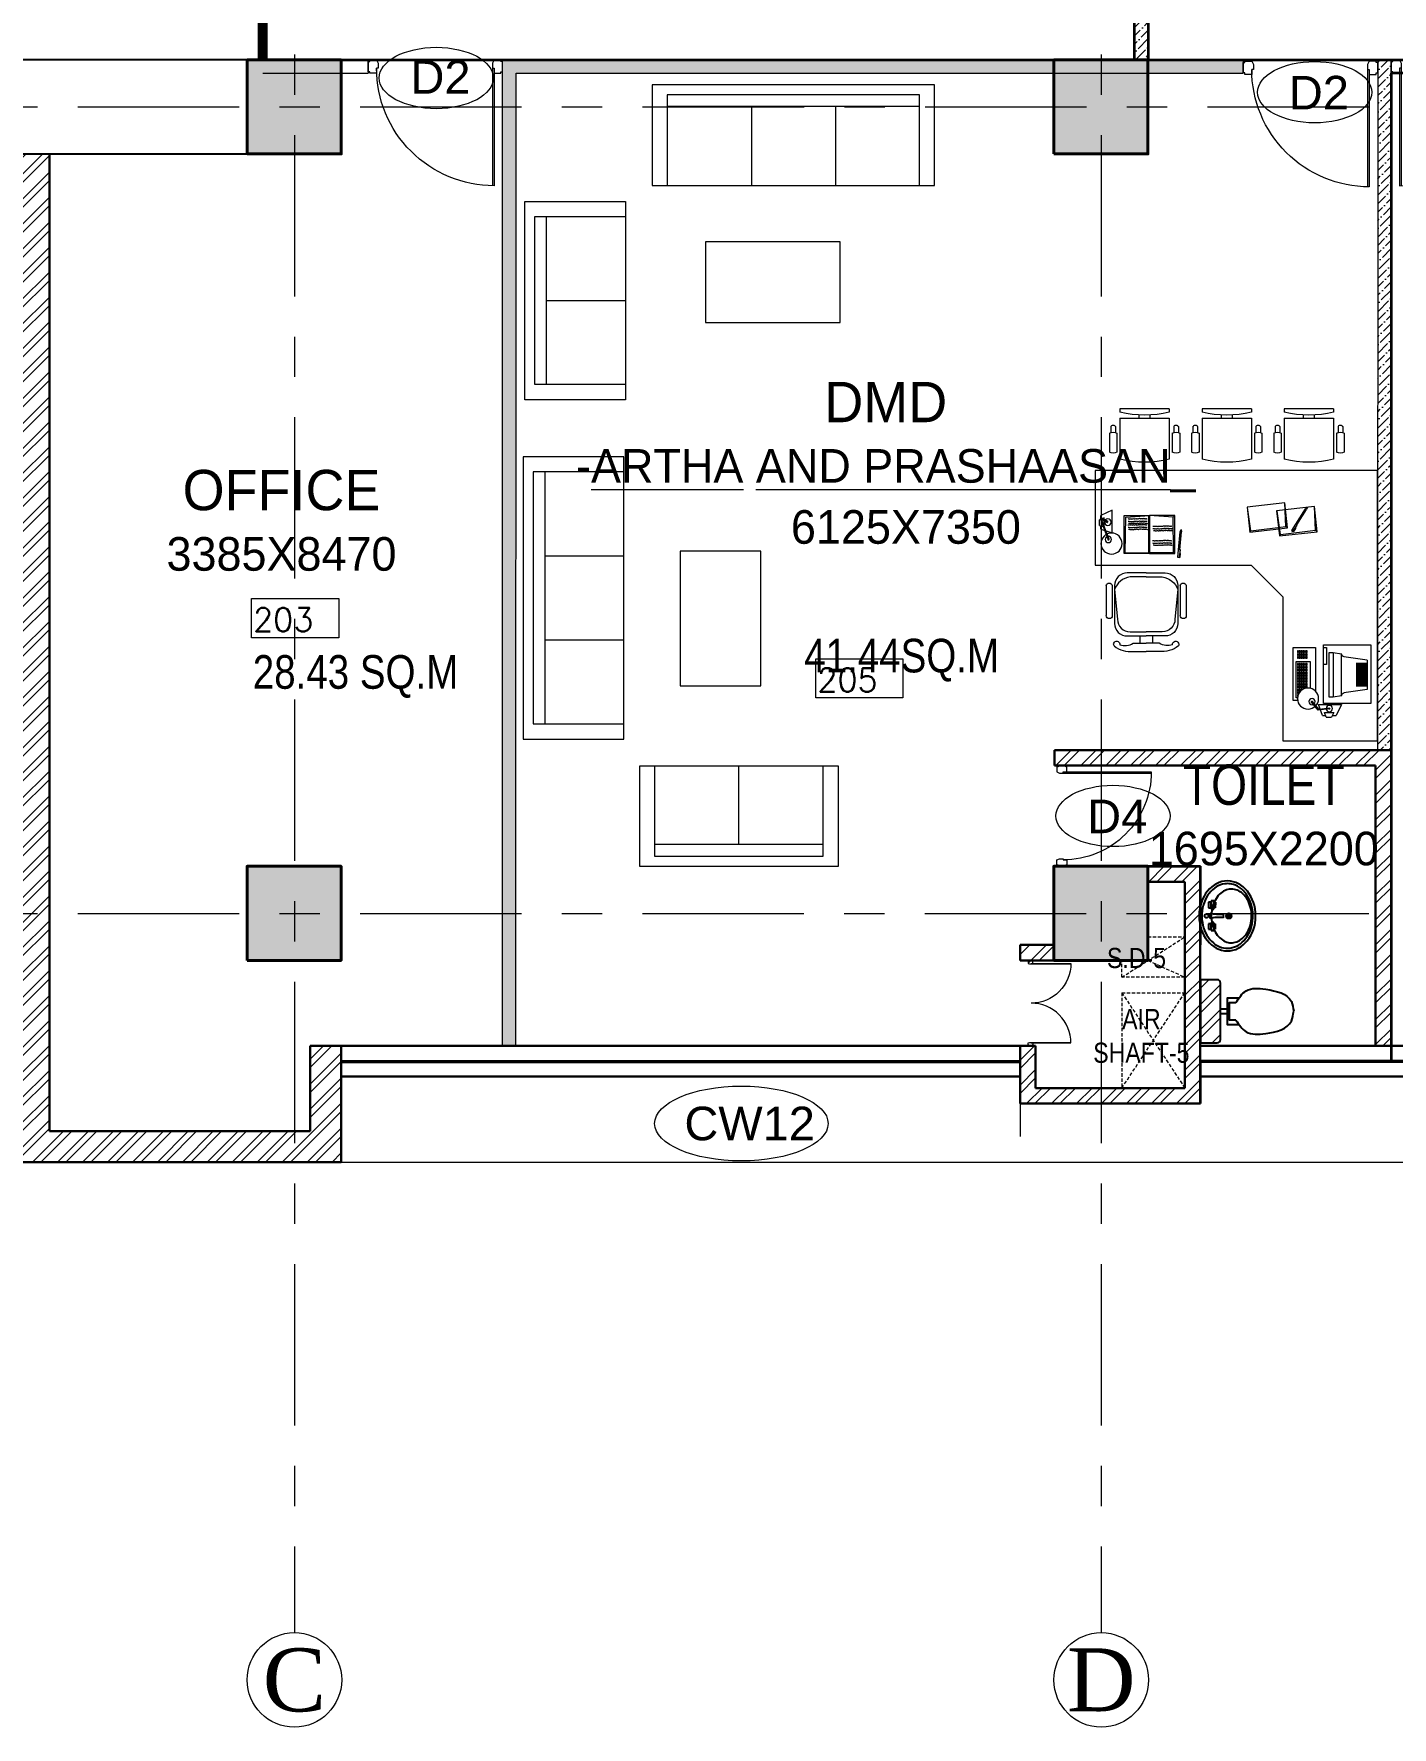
# Model space of a CAD drawing. Header units: millimetres. Extents: x 24487468 to 24959437, y -333213 to 842934.
# Drawn here: x 24726310 to 24736411, y 41646 to 54244 of the extents above; entities that cross this region are included whole.
import ezdxf
from ezdxf.enums import TextEntityAlignment as Align

# ---------------------------------------------------------------- set-up
doc = ezdxf.new("R2010")
doc.units = ezdxf.units.MM
doc.header["$MEASUREMENT"] = 0
for name, pattern in [('ACAD_ISO10W100', [18.5, 12, -3, 0.5, -3]), ('BORDERX2', [3.5, 1, -0.5, 1, -0.5, 0, -0.5]), ('Centreline', [21, 12, -3, 3, -3]), ('HIDDEN', [0.375, 0.25, -0.125])]:
    doc.linetypes.add(name, pattern=pattern)
doc.layers.get('0').update_dxf_attribs({"lineweight": 5})
for name, color, linetype, lineweight in [('A 0.13 dw', 175, 'Continuous', 5), ('A 0.13furniture', 30, 'Continuous', 0), ('AREA', 7, 'Continuous', 5), ('CENLINE', 220, 'ACAD_ISO10W100', 5), ('COLUMN', 12, 'Continuous', 40), ('D-DIM', 63, 'Continuous', 15), ('FALSE CEILING', 7, 'Continuous', 35), ('GRID', 205, 'BORDERX2', 5), ('HACTH', 8, 'Continuous', 0), ('hatch', 9, 'Continuous', 0), ('p1 plan grid lck', 6, 'Continuous', 5), ('room number', 99, 'Continuous', 20), ('text', 7, 'Continuous', 15), ('TEXT ROOM', 3, 'Continuous', 15), ('wall', 53, 'Continuous', 15), ('Wall1', 37, 'Continuous', 30), ('WALL2', 4, 'Continuous', 15), ('win shutters', 140, 'Continuous', 25)]:
    doc.layers.add(name, color=color, linetype=linetype, lineweight=lineweight)
doc.layers.add('A-BTEXT', color=57, linetype='Continuous')
doc.styles.add('arial', font='times.ttf')
doc.styles.add('ATTR', font='romans.shx', dxfattribs={"width": 0.8, "height": 0.48})
doc.styles.add('LABEL', font='arial.ttf', dxfattribs={"height": 18})
doc.styles.add('ordinary', font='arial.ttf')
doc.styles.add('ROMANS', font='romans__.ttf')
doc.styles.add('Tahoma', font='technic_.ttf')

# ---------------------------------------------------------------- blocks, each defined once
blk = doc.blocks.new('column 350')
at = {"layer": 'COLUMN', "ltscale": 100}
h = blk.add_hatch(color=256, dxfattribs=at)
h.dxf.hatch_style = 1
h.paths.add_polyline_path([(1327.5, 1037.5), (627.5, 1037.5), (627.5, 337.5), (1327.5, 337.5)])
blk.add_lwpolyline([(627.5, 1037.5), (1327.5, 1037.5), (1327.5, 337.5), (627.5, 337.5)], close=True, dxfattribs=at)
blk = doc.blocks.new('grid letter-flat-4-flat-1')
at = {"layer": 'GRID', "linetype": 'Continuous'}
blk.add_circle((0, 374.75), 281.25, dxfattribs=at)
blk = doc.blocks.new('md1')
at = {"layer": 'A 0.13 dw'}
for p, q in [((-924, 1799), (-936, 1799)), ((-936, 1799), (-936, 1748)), ((-936, 1748), (-911, 1736)), ((-924, 1811), (-924, 1799)), ((-848, 1811), (-924, 1811)), ((-911, 1736), (-874, 1736)), ((-874, 1736), (-874, 1748)), ((-874, 1748), (-836, 1748)), ((-874, 1748), (0, 1748)), ((-874, 1736), (0, 1736)), ((-848, 1799), (-848, 1811)), ((-836, 1799), (-848, 1799)), ((-836, 1748), (-836, 1799)), ((-936, 0), (-911, 12)), ((-936, -51), (-936, 0)), ((-911, 12), (-874, 12)), ((-874, 12), (-874, 0)), ((-874, 12), (0, 12)), ((-874, 0), (-836, 0)), ((-874, 0), (0, 0)), ((-836, 0), (-836, -51)), ((-924, -51), (-936, -51)), ((-924, -63), (-924, -51)), ((-848, -63), (-924, -63)), ((-836, -51), (-848, -51)), ((-848, -51), (-848, -63))]:
    blk.add_line(p, q, dxfattribs=at)
for points in [[(0, 1748), (0, 1748, -0.414214), (-874, 874)], [(0, 0), (0, 0, 0.414214), (-874, 874)]]:
    blk.add_lwpolyline(points, format="xyb", dxfattribs=at)
blk = doc.blocks.new('VOO')
at = {"layer": 'HACTH', "linetype": 'HIDDEN', "ltscale": 100}
for p, q in [((-480, 182), (-11, 482)), ((-286, 307), (-11, 182)), ((-480, 67), (-11, 67)), ((-480, 67), (-480, -643)), ((-480, 67), (-11, -643)), ((-480, -643), (-11, 67))]:
    blk.add_line(p, q, dxfattribs=at)
blk.add_lwpolyline([(-286, 482), (-11, 482), (-11, 182), (-480, 182), (-480, 307), (-286, 307), (-286, 482)], dxfattribs=at)
at = {"layer": 'Wall1', "ltscale": 100}
for p, q in [((-286, 1007), (104, 1007)), ((-286, 892), (-11, 892)), ((-11, 892), (-11, -643)), ((104, 1007), (104, -758)), ((-1236, 422), (-1236, 307)), ((-1236, 422), (-986, 422)), ((-1236, 307), (-986, 307)), ((-1236, -328), (-1121, -328)), ((-1236, -328), (-1236, -758)), ((-1121, -328), (-1121, -643)), ((-11, -643), (-1121, -643)), ((104, -758), (-1236, -758))]:
    blk.add_line(p, q, dxfattribs=at)
at = {"layer": 'WALL2', "xscale": 0.3388355573506527, "yscale": 0.3388355573506527, "zscale": 0.3388355573506527}
blk.add_blockref('md1', (-858, -307), dxfattribs=at)
blk = doc.blocks.new('Door1000-flat-3')
at = {"layer": 'A 0.13 dw'}
for p, q in [((-38, 0), (-38, -12)), ((38, 0), (-38, 0)), ((-38, -12), (-50, -12)), ((-50, -12), (-50, -63)), ((-50, -63), (-25, -75)), ((-25, -75), (12, -75)), ((12, -75), (12, -63)), ((12, -63), (50, -63)), ((38, -12), (38, 0)), ((50, -12), (38, -12)), ((50, -63), (50, -12)), ((-50, -937), (-25, -925)), ((-50, -988), (-50, -937)), ((-38, -988), (-50, -988)), ((-38, -1000), (-38, -988)), ((38, -1000), (-38, -1000)), ((-25, -925), (12, -925)), ((12, -925), (12, -937)), ((12, -925), (886, -925)), ((12, -937), (50, -937)), ((12, -937), (886, -937)), ((50, -988), (38, -988)), ((38, -988), (38, -1000)), ((50, -937), (50, -988))]:
    blk.add_line(p, q, dxfattribs=at)
blk.add_lwpolyline([(886, -937), (886, -937, 0.414214), (12, -63)], format="xyb", dxfattribs=at)
blk = doc.blocks.new('*U36')
at = {"layer": 'room number'}
blk.add_lwpolyline([(45.9, 40.4), (45.9, 240.4), (490.9, 240.4), (490.9, 40.4)], close=True, dxfattribs=at)
at = {"layer": 'room number', "style": 'ROMANS'}
blk.add_attdef('ROOM_NUM', (53.1, 72.5), '', height=120, dxfattribs=at)
blk = doc.blocks.new('charpi western plan with cistern')
at = {"linetype": 'Continuous'}
for p, q in [((-16, 202), (-16, 150)), ((16, 150), (16, 202))]:
    blk.add_line(p, q, dxfattribs=at)
for points in [[(100, 288), (100, 202), (-100, 202), (-100, 288)], [(65, 265), (65, 217), (-65, 217), (-65, 265)]]:
    blk.add_lwpolyline(points, dxfattribs=at)
blk.add_lwpolyline([(235, 125, 0.414214), (210, 150), (210, 150), (-210, 150), (-210, 150, 0.414214), (-235, 125), (-235, 125), (-235, 0), (235, 0)], format="xyb", close=True, dxfattribs=at)
for points in [[(-65, 265), (-153, 341), (-164, 486), (-73, 677), (0, 694)], [(65, 265), (153, 341), (165, 486), (73, 677), (0, 694)]]:
    blk.add_spline(points, degree=3)
blk = doc.blocks.new('sdtgkljb m')
at = {"layer": 'A-BTEXT'}
for p, q in [((1275.93, 1572.36), (1275.94, 1574.36)), ((1275.94, 1574.36), (1276.44, 1574.36)), ((1276.44, 1574.86), (1276.43, 1571.86)), ((1277.44, 1574.85), (1276.44, 1574.86)), ((1277.44, 1574.35), (1277.43, 1572.35)), ((1277.44, 1574.35), (1277.44, 1574.85)), ((1278.44, 1574.35), (1277.44, 1574.35)), ((1278.43, 1572.35), (1278.44, 1574.35)), ((1270.14, 1569.35), (1270.84, 1568.64)), ((1271.02, 1570.13), (1270.15, 1569.27)), ((1270.25, 1569.77), (1271.27, 1568.74)), ((1271.38, 1569.96), (1270.32, 1568.91)), ((1270.51, 1570.04), (1271.54, 1569.01)), ((1271.6, 1569.65), (1270.63, 1568.69)), ((1270.94, 1570.14), (1271.64, 1569.44)), ((1271.59, 1569.11), (1271.17, 1568.69)), ((1272.92, 1570.12), (1272.92, 1568.62)), ((1276.43, 1572.36), (1275.93, 1572.36)), ((1276.43, 1571.86), (1277.43, 1571.85)), ((1277.43, 1572.35), (1278.43, 1572.35)), ((1277.43, 1571.85), (1277.43, 1572.35)), ((1277.92, 1568.35), (1277.92, 1570.35)), ((1277.92, 1569.6), (1277.92, 1569.1)), ((1278.42, 1569.6), (1277.92, 1569.6)), ((1277.92, 1569.1), (1278.42, 1569.1)), ((1278.42, 1569.1), (1278.42, 1569.6)), ((1275.9, 1564.36), (1275.91, 1566.36)), ((1276.4, 1564.36), (1275.9, 1564.36)), ((1275.91, 1566.36), (1276.41, 1566.36)), ((1276.41, 1566.86), (1276.4, 1563.86)), ((1276.4, 1563.86), (1277.4, 1563.85)), ((1277.41, 1566.85), (1276.41, 1566.86)), ((1277.41, 1566.35), (1277.4, 1564.35)), ((1277.4, 1563.85), (1277.4, 1564.35)), ((1277.4, 1564.35), (1278.4, 1564.35)), ((1277.41, 1566.35), (1277.41, 1566.85)), ((1278.41, 1566.35), (1277.41, 1566.35)), ((1278.4, 1564.35), (1278.41, 1566.35))]:
    blk.add_line(p, q, dxfattribs=at)
for centre, radius in [((1270.89, 1569.39), 1), ((1270.89, 1569.39), 0.75), ((1279.17, 1569.39), 0.75)]:
    blk.add_circle(centre, radius, dxfattribs=at)
for centre, start, end in [((1274.84, 1582.63), 261.27228, 284.08628), ((1274.76, 1556.1), 75.54745, 98.36168)]:
    blk.add_arc(centre, 12.66, start, end, dxfattribs=at)
at = {"layer": 'A-BTEXT', "extrusion": (0, 0, -1)}
blk.add_ellipse((1271.42, 1569.42), major_axis=(0.04, 13), ratio=0.807692, start_param=3.141593, end_param=9.424778, dxfattribs=at)
at = {"layer": 'A-BTEXT'}
for points, knots in [([(1271.38, 1557.42), (1270.64, 1557.42), (1269.9, 1557.53), (1268.13, 1558.07), (1267.12, 1558.63), (1265.28, 1560.15), (1264.46, 1561.13), (1263.13, 1563.38), (1262.62, 1564.66), (1261.99, 1567.38), (1261.86, 1568.81), (1262.02, 1571.64), (1262.3, 1573.04), (1263.22, 1575.62), (1263.86, 1576.8), (1265.42, 1578.8), (1266.33, 1579.63), (1268.3, 1580.83), (1269.35, 1581.21), (1271.5, 1581.5), (1272.59, 1581.41), (1274.69, 1580.77), (1275.71, 1580.22), (1277.54, 1578.7), (1278.36, 1577.73), (1279.7, 1575.48), (1280.21, 1574.19), (1280.85, 1571.48), (1280.97, 1570.05), (1280.82, 1567.22), (1280.55, 1565.82), (1279.63, 1563.24), (1278.99, 1562.06), (1277.44, 1560.05), (1276.53, 1559.22), (1274.56, 1558.02), (1273.5, 1557.64), (1272.08, 1557.44), (1271.73, 1557.42), (1271.38, 1557.42)], [0, 0, 0, 0, 0.239071, 0.239071, 0.587936, 0.587936, 0.9368, 0.9368, 1.285665, 1.285665, 1.63453, 1.63453, 1.983394, 1.983394, 2.332259, 2.332259, 2.681124, 2.681124, 3.029988, 3.029988, 3.378853, 3.378853, 3.727717, 3.727717, 4.076582, 4.076582, 4.425447, 4.425447, 4.774311, 4.774311, 5.123176, 5.123176, 5.472041, 5.472041, 5.820905, 5.820905, 6.16977, 6.16977, 6.283185, 6.283185, 6.283185, 6.283185]), ([(1269.89, 1559.42), (1269.17, 1559.43), (1268.46, 1559.57), (1267.05, 1560.14), (1266.35, 1560.58), (1265.06, 1561.76), (1264.46, 1562.51), (1263.47, 1564.23), (1263.07, 1565.22), (1262.54, 1567.32), (1262.41, 1568.44), (1262.43, 1570.67), (1262.59, 1571.78), (1263.16, 1573.86), (1263.58, 1574.83), (1264.61, 1576.52), (1265.22, 1577.24), (1266.53, 1578.38), (1267.23, 1578.79), (1268.65, 1579.32), (1269.37, 1579.44), (1270.8, 1579.4), (1271.51, 1579.24), (1272.92, 1578.63), (1273.61, 1578.17), (1274.89, 1576.96), (1275.48, 1576.2), (1276.45, 1574.44), (1276.83, 1573.44), (1277.33, 1571.33), (1277.44, 1570.2), (1277.38, 1567.98), (1277.21, 1566.87), (1276.6, 1564.8), (1276.17, 1563.85), (1275.12, 1562.19), (1274.5, 1561.49), (1273.18, 1560.39), (1272.47, 1559.99), (1271.14, 1559.53), (1270.51, 1559.42), (1269.89, 1559.42)], [0, 0, 0, 0, 0.316111, 0.316111, 0.632222, 0.632222, 0.948333, 0.948333, 1.264445, 1.264445, 1.580556, 1.580556, 1.896667, 1.896667, 2.212778, 2.212778, 2.528889, 2.528889, 2.845, 2.845, 3.161111, 3.161111, 3.477223, 3.477223, 3.793334, 3.793334, 4.109445, 4.109445, 4.425556, 4.425556, 4.741667, 4.741667, 5.057778, 5.057778, 5.373889, 5.373889, 5.690001, 5.690001, 6.006112, 6.006112, 6.283185, 6.283185, 6.283185, 6.283185])]:
    blk.add_open_spline(points, degree=3, knots=knots, dxfattribs=at)
blk = doc.blocks.new('s11')
at = {"layer": 'A 0.13furniture'}
for p, q in [((-1363, 675), (-1363, 0)), ((-113, 675), (-1363, 675)), ((-113, 0), (-113, 675)), ((-1363, 587), (-1363, 0)), ((-113, 587), (-1363, 587)), ((-738, 587), (-738, 0))]:
    blk.add_line(p, q, dxfattribs=at)
blk.add_lwpolyline([(0, 0), (0, 750), (-1475, 750), (-1475, 0)], close=True, dxfattribs=at)
at = {"layer": 'A 0.13furniture', "style": 'ATTR', "text_generation_flag": 4, "width": 0.8, "flags": 9}
blk.add_attdef('ESTCODE', (0, 750), '', height=0.42, rotation=180, dxfattribs=at)
blk = doc.blocks.new("84'' Sofa-flat-3-flat-1")
at = {"layer": 'A 0.13furniture'}
for p, q in [((-1987.5, -75), (-1987.5, -749.999925)), ((-112.5, -75), (-1987.5, -75)), ((-112.5, -749.999925), (-112.5, -75)), ((-112.5, -162.5), (-1987.5, -162.5)), ((-1362.5, -162.5), (-1362.5, -749.999925)), ((-737.5, -162.5), (-737.5, -749.999925))]:
    blk.add_line(p, q, dxfattribs=at)
blk.add_lwpolyline([(0, -749.999925), (0, 0), (-2100, 0), (-2100, -749.999925)], close=True, dxfattribs=at)
at = {"layer": 'A 0.13furniture', "style": 'ATTR', "text_generation_flag": 4, "width": 0.8, "flags": 9}
blk.add_attdef('ESTCODE', (0, 0), '', height=0.42, rotation=180, dxfattribs=at)
blk = doc.blocks.new('Executive Armchair 1-flat-5-flat-1')
at = {"layer": 'A 0.13furniture'}
for p, q in [((-207.9205, 299.7425), (-369.9195, 299.7425)), ((-80.00175, 209.8875), (-430.05475, 209.8875)), ((-207.9205, 234.94), (-369.9195, 234.94)), ((-152.609, 286.8125), (-201.71775, 286.7925)), ((-152.68875, 247.275), (-200.6105, 247.28)), ((-80.00175, -209.89), (-80.00175, 209.8875)), ((0, 210), (-30.0025, 210)), ((0, 210), (0, -210)), ((-53.85975, 45), (-80.00175, 45)), ((-80.00175, -45), (-53.8405, -45)), ((-80.00175, -209.89), (-430.001, -209.89)), ((-207.9205, -234.9425), (-369.9195, -234.9425)), ((-152.609, -286.815), (-201.71775, -286.795)), ((-152.68875, -247.2775), (-200.6105, -247.2825)), ((0, -210), (-30.0025, -210)), ((-207.9205, -299.745), (-369.9195, -299.745))]:
    blk.add_line(p, q, dxfattribs=at)
for centre, radius, start, end in [((-316.09875, 267.3425), 62.82115, 148.951400001, 211.048700002), ((-261.74125, 267.3425), 62.82123, 328.951400001, 31.04859), ((439.44675, 0.11), 894.44925, 166.435999999, 193.5788), ((-161.7745, 267.0625), 21.77348, 294.664000001, 65.104889999), ((839.5795, 0), 894.58, 166.423299999, 193.576700001), ((-316.099, -267.3425), 62.821, 148.951299998, 211.048700002), ((-261.741, -267.3425), 62.821, 328.951299998, 31.04867), ((-161.7745, -267.065), 21.77342, 294.894900003, 65.336150001)]:
    blk.add_arc(centre, radius, start, end, dxfattribs=at)
at = {"layer": 'A 0.13furniture', "style": 'ATTR', "text_generation_flag": 4, "width": 0.8, "flags": 9}
blk.add_attdef('ESTCODE', (0, 0), '', height=0.1199, rotation=90, dxfattribs=at)
blk = doc.blocks.new('Executive Armchair 1-flat-6-flat-1')
at = {"layer": 'A 0.13furniture'}
for p, q in [((-207.9205, 299.7425), (-369.9195, 299.7425)), ((-80.00175, 209.8875), (-430.05475, 209.8875)), ((-207.9205, 234.94), (-369.9195, 234.94)), ((-152.609, 286.8125), (-201.71775, 286.7925)), ((-152.68875, 247.275), (-200.6105, 247.28)), ((-80.00175, -209.89), (-80.00175, 209.8875)), ((0, 210), (-30.0025, 210)), ((0, 210), (0, -210)), ((-53.85975, 45), (-80.00175, 45)), ((-80.00175, -45), (-53.8405, -45)), ((-80.00175, -209.89), (-430.001, -209.89)), ((-207.9205, -234.9425), (-369.9195, -234.9425)), ((-152.609, -286.815), (-201.71775, -286.795)), ((-152.68875, -247.2775), (-200.6105, -247.2825)), ((0, -210), (-30.0025, -210)), ((-207.9205, -299.745), (-369.9195, -299.745))]:
    blk.add_line(p, q, dxfattribs=at)
for centre, radius, start, end in [((-316.09875, 267.3425), 62.82115, 148.951400001, 211.048700002), ((-261.74125, 267.3425), 62.82123, 328.951400001, 31.04859), ((439.44675, 0.11), 894.44925, 166.435999999, 193.5788), ((-161.7745, 267.0625), 21.77348, 294.664000001, 65.104889999), ((839.5795, 0), 894.58, 166.423299999, 193.576700001), ((-316.099, -267.3425), 62.821, 148.951299998, 211.048700002), ((-261.741, -267.3425), 62.821, 328.951299998, 31.04867), ((-161.7745, -267.065), 21.77342, 294.894900003, 65.336150001)]:
    blk.add_arc(centre, radius, start, end, dxfattribs=at)
at = {"layer": 'A 0.13furniture', "style": 'ATTR', "text_generation_flag": 4, "width": 0.8, "flags": 9}
blk.add_attdef('ESTCODE', (0, 0), '', height=0.1199, rotation=90, dxfattribs=at)
blk = doc.blocks.new('sdfsdfsdf')
at = {"layer": 'A 0.13furniture'}
for p, q in [((-162023, -615733), (-162014, -615531)), ((-161955, -615537), (-161948, -615556)), ((-161939, -615551), (-161955, -615537)), ((-161866, -615687), (-161948, -615556)), ((-161857, -615681), (-161939, -615551)), ((-161771, -615701), (-161762, -615499)), ((-161473, -615738), (-161446, -615540)), ((-161446, -615540), (-161442, -615536)), ((-160294, -615755), (-160294, -615561)), ((-160294, -615561), (-160199, -615607)), ((-161869, -615689), (-161857, -615681)), ((-161835, -615743), (-161869, -615689)), ((-161857, -615681), (-161854, -615680)), ((-161854, -615680), (-161820, -615734)), ((-161786, -615713), (-161771, -615701)), ((-161473, -615738), (-161771, -615701)), ((-161725, -615770), (-161698, -615571)), ((-161698, -615571), (-161693, -615568)), ((-160827, -615607), (-160813, -615620)), ((-160817, -615921), (-160813, -615620)), ((-160813, -615620), (-160612, -615607)), ((-160411, -615620), (-160612, -615607)), ((-160608, -615925), (-160608, -615607)), ((-160407, -615921), (-160411, -615620)), ((-160197, -615623), (-160266, -615806)), ((-160261, -615659), (-160197, -615623)), ((-160192, -615633), (-160260, -615815)), ((-160257, -615669), (-160192, -615633)), ((-160226, -615705), (-160226, -615627)), ((-160226, -615627), (-160188, -615645)), ((-160188, -615692), (-160226, -615705)), ((-160199, -615640), (-160199, -615607)), ((-160199, -615724), (-160199, -615696)), ((-160188, -615692), (-160188, -615645)), ((-162038, -615745), (-162023, -615733)), ((-161725, -615770), (-162023, -615733)), ((-161852, -615715), (-161856, -615717)), ((-161839, -615744), (-161856, -615717)), ((-161835, -615741), (-161852, -615715)), ((-161835, -615741), (-161839, -615744)), ((-161820, -615734), (-161835, -615743)), ((-161725, -615770), (-161717, -615781)), ((-161466, -615749), (-161473, -615738)), ((-160882, -615726), (-160885, -615746)), ((-160871, -615899), (-160885, -615746)), ((-160874, -615745), (-160882, -615726)), ((-160860, -615898), (-160874, -615745)), ((-160199, -615724), (-160294, -615755)), ((-160875, -615899), (-160860, -615898)), ((-160869, -615963), (-160875, -615899)), ((-160871, -615930), (-160875, -615931)), ((-160872, -615962), (-160875, -615931)), ((-160868, -615961), (-160872, -615962)), ((-160868, -615961), (-160871, -615930)), ((-160851, -615962), (-160869, -615963)), ((-160860, -615898), (-160857, -615898)), ((-160857, -615898), (-160851, -615962)), ((-160827, -615929), (-160817, -615921)), ((-160817, -615921), (-160616, -615925)), ((-160616, -615925), (-160612, -615929)), ((-160407, -615921), (-160608, -615925)), ((-161746, -616298), (-161478, -616030)), ((-160925, -616203), (-160925, -616458)), ((-160873, -616203), (-160873, -616458)), ((-160296, -616203), (-160296, -616458)), ((-160244, -616203), (-160244, -616458)), ((-162495, -616707), (-162495, -617205)), ((-162092, -616707), (-162495, -616707)), ((-162092, -617205), (-162092, -616707)), ((-160638, -616631), (-160638, -616694)), ((-160531, -616631), (-160531, -616694)), ((-162464, -616838), (-162265, -616808)), ((-162464, -616838), (-162464, -617087)), ((-162173, -616773), (-162245, -616784)), ((-162245, -617140), (-162245, -616784)), ((-162173, -616773), (-162173, -617151)), ((-162139, -616773), (-162173, -616773)), ((-162139, -617151), (-162139, -616773)), ((-162116, -616731), (-162116, -616873)), ((-162092, -616731), (-162116, -616731)), ((-162024, -616731), (-162024, -617102)), ((-161835, -616731), (-162024, -616731)), ((-161977, -616850), (-161977, -617076)), ((-161859, -616850), (-161977, -616850)), ((-161859, -617158), (-161859, -616850)), ((-161835, -617181), (-161835, -616731)), ((-162464, -616866), (-162370, -616866)), ((-162464, -616877), (-162370, -616877)), ((-162464, -616887), (-162370, -616887)), ((-162464, -616898), (-162370, -616898)), ((-162464, -616909), (-162370, -616909)), ((-162464, -616920), (-162370, -616920)), ((-162464, -616930), (-162370, -616930)), ((-162464, -616941), (-162370, -616941)), ((-162464, -616941), (-162370, -616941)), ((-162464, -616952), (-162370, -616952)), ((-162464, -616963), (-162370, -616963)), ((-162464, -616973), (-162370, -616973)), ((-162464, -616984), (-162370, -616984)), ((-162464, -616995), (-162370, -616995)), ((-162116, -616873), (-162092, -616873)), ((-162464, -617005), (-162370, -617005)), ((-162464, -617016), (-162370, -617016)), ((-162464, -617027), (-162370, -617027)), ((-162464, -617038), (-162370, -617038)), ((-162464, -617048), (-162370, -617048)), ((-162464, -617059), (-162370, -617059)), ((-162464, -617087), (-162265, -617116)), ((-162245, -617140), (-162173, -617151)), ((-162495, -617205), (-162092, -617205)), ((-162245, -617214), (-162199, -617309)), ((-162050, -617214), (-162245, -617214)), ((-162101, -617283), (-162179, -617283)), ((-162179, -617283), (-162161, -617321)), ((-162173, -617151), (-162139, -617151)), ((-162146, -617247), (-162056, -617257)), ((-162136, -617251), (-162047, -617262)), ((-162114, -617321), (-162101, -617283)), ((-162082, -617309), (-162050, -617214)), ((-162056, -617257), (-161999, -617188)), ((-162047, -617262), (-161990, -617194)), ((-161872, -617181), (-161835, -617181)), ((-161870, -617158), (-161859, -617158)), ((-162166, -617309), (-162199, -617309)), ((-162114, -617321), (-162161, -617321)), ((-162082, -617309), (-162110, -617309))]:
    blk.add_line(p, q, dxfattribs=at)
for points in [[(-162552, -616019), (-162552, -615224), (-160152, -615224), (-160152, -615734)], [(-160152, -615734), (-160152, -616030), (-161478, -616030)], [(-161746, -616298), (-161746, -617524), (-162552, -617524), (-162552, -616019)], [(-161922, -617083), (-161915, -617083), (-161915, -617086)], [(-161910, -617089), (-161910, -617083), (-161902, -617083), (-161902, -617096)], [(-161892, -617105), (-161886, -617105), (-161886, -617112)], [(-161876, -617131), (-161872, -617131), (-161872, -617146), (-161872, -617146)]]:
    blk.add_lwpolyline(points, dxfattribs=at)
for points in [[(-161693, -615568), (-161717, -615781), (-162038, -615745), (-162014, -615531)], [(-161442, -615536), (-161466, -615749), (-161786, -615713), (-161762, -615499)], [(-160612, -615929), (-160827, -615929), (-160827, -615607), (-160612, -615607)], [(-160612, -615929), (-160397, -615929), (-160397, -615607), (-160612, -615607)], [(-161945, -616758), (-161945, -616773), (-161954, -616773), (-161954, -616758)], [(-161945, -616784), (-161945, -616799), (-161954, -616799), (-161954, -616784)], [(-161945, -616806), (-161945, -616821), (-161954, -616821), (-161954, -616806)], [(-161930, -616758), (-161930, -616773), (-161939, -616773), (-161939, -616758)], [(-161930, -616784), (-161930, -616799), (-161939, -616799), (-161939, -616784)], [(-161930, -616806), (-161930, -616821), (-161939, -616821), (-161939, -616806)], [(-161915, -616758), (-161915, -616773), (-161924, -616773), (-161924, -616758)], [(-161915, -616784), (-161915, -616799), (-161924, -616799), (-161924, -616784)], [(-161915, -616806), (-161915, -616821), (-161924, -616821), (-161924, -616806)], [(-161902, -616758), (-161902, -616773), (-161910, -616773), (-161910, -616758)], [(-161902, -616784), (-161902, -616799), (-161910, -616799), (-161910, -616784)], [(-161902, -616806), (-161902, -616821), (-161910, -616821), (-161910, -616806)], [(-161886, -616758), (-161886, -616773), (-161895, -616773), (-161895, -616758)], [(-161886, -616784), (-161886, -616799), (-161895, -616799), (-161895, -616784)], [(-161886, -616806), (-161886, -616821), (-161895, -616821), (-161895, -616806)], [(-161872, -616758), (-161872, -616773), (-161880, -616773), (-161880, -616758)], [(-161872, -616784), (-161872, -616799), (-161880, -616799), (-161880, -616784)], [(-161872, -616806), (-161872, -616821), (-161880, -616821), (-161880, -616806)], [(-161945, -616865), (-161945, -616881), (-161954, -616881), (-161954, -616865)], [(-161945, -616891), (-161945, -616906), (-161954, -616906), (-161954, -616891)], [(-161945, -616914), (-161945, -616929), (-161954, -616929), (-161954, -616914)], [(-161945, -616940), (-161945, -616955), (-161954, -616955), (-161954, -616940)], [(-161945, -616960), (-161945, -616976), (-161954, -616976), (-161954, -616960)], [(-161945, -616986), (-161945, -617001), (-161954, -617001), (-161954, -616986)], [(-161930, -616865), (-161930, -616881), (-161939, -616881), (-161939, -616865)], [(-161930, -616891), (-161930, -616906), (-161939, -616906), (-161939, -616891)], [(-161930, -616914), (-161930, -616929), (-161939, -616929), (-161939, -616914)], [(-161930, -616940), (-161930, -616955), (-161939, -616955), (-161939, -616940)], [(-161930, -616960), (-161930, -616976), (-161939, -616976), (-161939, -616960)], [(-161930, -616986), (-161930, -617001), (-161939, -617001), (-161939, -616986)], [(-161915, -616865), (-161915, -616881), (-161924, -616881), (-161924, -616865)], [(-161915, -616891), (-161915, -616906), (-161924, -616906), (-161924, -616891)], [(-161915, -616914), (-161915, -616929), (-161924, -616929), (-161924, -616914)], [(-161915, -616940), (-161915, -616955), (-161924, -616955), (-161924, -616940)], [(-161915, -616960), (-161915, -616976), (-161924, -616976), (-161924, -616960)], [(-161915, -616986), (-161915, -617001), (-161924, -617001), (-161924, -616986)], [(-161902, -616865), (-161902, -616881), (-161910, -616881), (-161910, -616865)], [(-161902, -616891), (-161902, -616906), (-161910, -616906), (-161910, -616891)], [(-161902, -616914), (-161902, -616929), (-161910, -616929), (-161910, -616914)], [(-161902, -616940), (-161902, -616955), (-161910, -616955), (-161910, -616940)], [(-161902, -616960), (-161902, -616976), (-161910, -616976), (-161910, -616960)], [(-161902, -616986), (-161902, -617001), (-161910, -617001), (-161910, -616986)], [(-161886, -616865), (-161886, -616881), (-161895, -616881), (-161895, -616865)], [(-161886, -616891), (-161886, -616906), (-161895, -616906), (-161895, -616891)], [(-161886, -616914), (-161886, -616929), (-161895, -616929), (-161895, -616914)], [(-161886, -616940), (-161886, -616955), (-161895, -616955), (-161895, -616940)], [(-161886, -616960), (-161886, -616976), (-161895, -616976), (-161895, -616960)], [(-161886, -616986), (-161886, -617001), (-161895, -617001), (-161895, -616986)], [(-161872, -616865), (-161872, -616881), (-161880, -616881), (-161880, -616865)], [(-161872, -616891), (-161872, -616906), (-161880, -616906), (-161880, -616891)], [(-161872, -616914), (-161872, -616929), (-161880, -616929), (-161880, -616914)], [(-161872, -616940), (-161872, -616955), (-161880, -616955), (-161880, -616940)], [(-161872, -616960), (-161872, -616976), (-161880, -616976), (-161880, -616960)], [(-161872, -616986), (-161872, -617001), (-161880, -617001), (-161880, -616986)], [(-161945, -617009), (-161945, -617024), (-161954, -617024), (-161954, -617009)], [(-161945, -617035), (-161945, -617050), (-161954, -617050), (-161954, -617035)], [(-161945, -617057), (-161945, -617072), (-161954, -617072), (-161954, -617057)], [(-161930, -617009), (-161930, -617024), (-161939, -617024), (-161939, -617009)], [(-161930, -617035), (-161930, -617050), (-161939, -617050), (-161939, -617035)], [(-161930, -617057), (-161930, -617072), (-161939, -617072), (-161939, -617057)], [(-161915, -617009), (-161915, -617024), (-161924, -617024), (-161924, -617009)], [(-161915, -617035), (-161915, -617050), (-161924, -617050), (-161924, -617035)], [(-161915, -617057), (-161915, -617072), (-161924, -617072), (-161924, -617057)], [(-161902, -617009), (-161902, -617024), (-161910, -617024), (-161910, -617009)], [(-161902, -617035), (-161902, -617050), (-161910, -617050), (-161910, -617035)], [(-161902, -617057), (-161902, -617072), (-161910, -617072), (-161910, -617057)], [(-161886, -617009), (-161886, -617024), (-161895, -617024), (-161895, -617009)], [(-161886, -617035), (-161886, -617050), (-161895, -617050), (-161895, -617035)], [(-161886, -617057), (-161886, -617072), (-161895, -617072), (-161895, -617057)], [(-161886, -617083), (-161886, -617098), (-161895, -617098), (-161895, -617083)], [(-161872, -617009), (-161872, -617024), (-161880, -617024), (-161880, -617009)], [(-161872, -617035), (-161872, -617050), (-161880, -617050), (-161880, -617035)], [(-161872, -617057), (-161872, -617072), (-161880, -617072), (-161880, -617057)], [(-161872, -617083), (-161872, -617098), (-161880, -617098), (-161880, -617083)], [(-161872, -617105), (-161872, -617120), (-161880, -617120), (-161880, -617105)]]:
    blk.add_lwpolyline(points, close=True, dxfattribs=at)
for points in [[(-160584, -616096), (-160746, -616096, 0.414214), (-160853, -616203), (-160853, -616526, 0.418376), (-160746, -616631), (-160584, -616631)], [(-160584, -616130), (-160721, -616130, 0.28028), (-160853, -616237), (-160829, -616490, 0.418376), (-160721, -616596), (-160584, -616596)], [(-160584, -616096), (-160423, -616096, -0.414214), (-160316, -616203), (-160316, -616526, -0.418376), (-160423, -616631), (-160584, -616631)], [(-160584, -616130), (-160447, -616130, -0.28028), (-160316, -616237), (-160340, -616490, -0.418376), (-160447, -616596), (-160584, -616596)], [(-160809, -616707, 0.214578), (-160695, -616694), (-160584, -616694)], [(-160360, -616707, -0.214578), (-160474, -616694), (-160584, -616694)], [(-160858, -616716, 0.207066), (-160694, -616763), (-160584, -616763)], [(-160311, -616716, -0.207066), (-160475, -616763), (-160584, -616763)]]:
    blk.add_lwpolyline(points, format="xyb", dxfattribs=at)
for centre, radius in [((-160259, -615664), 27.1), ((-160290, -615846), 89.7), ((-160263, -615811), 27.1), ((-161960, -617164), 89.7), ((-162141, -617249), 27.1), ((-161994, -617190), 27.1)]:
    blk.add_circle(centre, radius, dxfattribs=at)
for centre, radius, start, end in [((-160259, -615664), 5.37, 290.2362, 110.2362), ((-160263, -615811), 5.37, 124.9751, 304.9751), ((-160899, -616208), 26.3, 10.358, 169.4219), ((-160270, -616208), 26.3, 10.5781, 169.642), ((-160899, -616458), 25.9, 180, 0), ((-160270, -616458), 25.9, 180, 0), ((-160835, -616703), 26.3, 352.4652, 210.1772), ((-160334, -616703), 26.3, 329.8228, 187.5348), ((-162269, -616785), 23.8, 276.4338, 2.748), ((-162269, -617139), 23.8, 357.252, 83.5662), ((-162141, -617249), 5.37, 159.7638, 339.7638), ((-161995, -617191), 5.37, 325.0249, 145.0249)]:
    blk.add_arc(centre, radius, start, end, dxfattribs=at)
for points in [[(-160641, -615697), (-160652, -615698), (-160657, -615699), (-160666, -615698), (-160671, -615699), (-160679, -615698), (-160685, -615701), (-160693, -615697), (-160697, -615699), (-160708, -615697), (-160712, -615699), (-160719, -615697), (-160722, -615698), (-160741, -615695), (-160744, -615698), (-160749, -615695), (-160766, -615696), (-160769, -615694), (-160771, -615696), (-160775, -615695), (-160778, -615696), (-160788, -615697), (-160793, -615698), (-160797, -615696), (-160800, -615699), (-160801, -615698), (-160803, -615698)], [(-160435, -615672), (-160446, -615674), (-160452, -615675), (-160460, -615673), (-160465, -615675), (-160474, -615673), (-160479, -615676), (-160488, -615672), (-160491, -615675), (-160503, -615672), (-160507, -615675), (-160514, -615672), (-160516, -615674), (-160536, -615670), (-160538, -615673), (-160544, -615670), (-160560, -615672), (-160563, -615669), (-160566, -615672), (-160570, -615670), (-160572, -615672), (-160582, -615672), (-160588, -615673), (-160592, -615672), (-160594, -615675), (-160596, -615673), (-160597, -615673)], [(-160431, -615655), (-160442, -615657), (-160447, -615658), (-160456, -615657), (-160461, -615658), (-160469, -615657), (-160475, -615660), (-160483, -615655), (-160487, -615658), (-160498, -615655), (-160502, -615658), (-160509, -615655), (-160512, -615657), (-160531, -615654), (-160534, -615656), (-160539, -615654), (-160556, -615655), (-160559, -615652), (-160561, -615655), (-160565, -615654), (-160568, -615655), (-160578, -615655), (-160583, -615656), (-160587, -615655), (-160590, -615658), (-160591, -615656), (-160593, -615656)], [(-160430, -615634), (-160441, -615636), (-160446, -615637), (-160454, -615635), (-160460, -615637), (-160468, -615635), (-160473, -615638), (-160482, -615634), (-160486, -615637), (-160497, -615634), (-160501, -615637), (-160508, -615634), (-160511, -615636), (-160530, -615632), (-160532, -615635), (-160538, -615632), (-160555, -615634), (-160557, -615631), (-160560, -615634), (-160564, -615633), (-160567, -615634), (-160577, -615634), (-160582, -615635), (-160586, -615634), (-160589, -615637), (-160590, -615635), (-160592, -615635)], [(-160430, -615707), (-160441, -615708), (-160446, -615710), (-160454, -615708), (-160460, -615710), (-160468, -615708), (-160473, -615711), (-160482, -615707), (-160486, -615710), (-160497, -615707), (-160501, -615710), (-160508, -615707), (-160511, -615708), (-160530, -615705), (-160532, -615708), (-160538, -615705), (-160555, -615706), (-160557, -615704), (-160560, -615706), (-160564, -615705), (-160567, -615706), (-160577, -615707), (-160582, -615708), (-160586, -615706), (-160589, -615709), (-160590, -615708), (-160592, -615708)], [(-160428, -615686), (-160439, -615687), (-160445, -615688), (-160453, -615687), (-160459, -615688), (-160467, -615687), (-160472, -615690), (-160481, -615685), (-160485, -615688), (-160496, -615685), (-160500, -615688), (-160507, -615685), (-160509, -615687), (-160529, -615684), (-160531, -615687), (-160537, -615684), (-160554, -615685), (-160556, -615682), (-160559, -615685), (-160563, -615684), (-160566, -615685), (-160576, -615685), (-160581, -615687), (-160585, -615685), (-160588, -615688), (-160589, -615687), (-160590, -615687)], [(-160646, -615735), (-160657, -615736), (-160663, -615737), (-160671, -615736), (-160676, -615737), (-160685, -615736), (-160690, -615739), (-160699, -615734), (-160703, -615737), (-160714, -615734), (-160718, -615737), (-160725, -615734), (-160727, -615736), (-160747, -615733), (-160749, -615736), (-160755, -615733), (-160771, -615734), (-160774, -615731), (-160777, -615734), (-160781, -615733), (-160784, -615734), (-160793, -615735), (-160799, -615736), (-160803, -615734), (-160806, -615737), (-160807, -615736), (-160808, -615736)], [(-160644, -615857), (-160655, -615859), (-160660, -615860), (-160669, -615859), (-160674, -615860), (-160683, -615859), (-160688, -615862), (-160696, -615857), (-160700, -615860), (-160712, -615857), (-160715, -615860), (-160723, -615857), (-160725, -615859), (-160744, -615856), (-160747, -615859), (-160753, -615856), (-160769, -615857), (-160772, -615854), (-160774, -615857), (-160779, -615856), (-160781, -615857), (-160791, -615857), (-160796, -615859), (-160801, -615857), (-160803, -615860), (-160805, -615859), (-160806, -615859)], [(-160642, -615718), (-160653, -615719), (-160658, -615721), (-160667, -615719), (-160672, -615721), (-160680, -615719), (-160686, -615722), (-160694, -615718), (-160698, -615721), (-160709, -615718), (-160713, -615721), (-160720, -615718), (-160723, -615719), (-160742, -615716), (-160745, -615719), (-160750, -615716), (-160767, -615717), (-160770, -615715), (-160772, -615718), (-160776, -615716), (-160779, -615718), (-160789, -615718), (-160794, -615719), (-160798, -615718), (-160801, -615720), (-160802, -615719), (-160804, -615719)], [(-160639, -615841), (-160650, -615842), (-160656, -615843), (-160664, -615842), (-160670, -615843), (-160678, -615842), (-160683, -615845), (-160692, -615841), (-160696, -615843), (-160707, -615841), (-160711, -615843), (-160718, -615841), (-160721, -615842), (-160740, -615839), (-160742, -615842), (-160748, -615839), (-160765, -615840), (-160767, -615837), (-160770, -615840), (-160774, -615839), (-160777, -615840), (-160787, -615841), (-160792, -615842), (-160796, -615840), (-160799, -615843), (-160800, -615842), (-160802, -615842)], [(-160638, -615819), (-160649, -615821), (-160655, -615822), (-160663, -615821), (-160669, -615822), (-160677, -615821), (-160682, -615824), (-160691, -615819), (-160695, -615822), (-160706, -615819), (-160710, -615822), (-160717, -615819), (-160719, -615821), (-160739, -615818), (-160741, -615821), (-160747, -615818), (-160764, -615819), (-160766, -615816), (-160769, -615819), (-160773, -615818), (-160776, -615819), (-160785, -615819), (-160791, -615821), (-160795, -615819), (-160798, -615822), (-160799, -615821), (-160800, -615821)], [(-160434, -615724), (-160445, -615725), (-160450, -615726), (-160459, -615725), (-160464, -615726), (-160473, -615725), (-160478, -615728), (-160486, -615723), (-160490, -615726), (-160502, -615723), (-160505, -615726), (-160513, -615723), (-160515, -615725), (-160534, -615722), (-160537, -615725), (-160543, -615722), (-160559, -615723), (-160562, -615720), (-160564, -615723), (-160569, -615722), (-160571, -615723), (-160581, -615723), (-160586, -615725), (-160591, -615723), (-160593, -615726), (-160595, -615725), (-160596, -615725)]]:
    blk.add_spline(points, degree=3, dxfattribs=at)
at = {"layer": 'A 0.13furniture', "rotation": 90}
for name, p in [('Executive Armchair 1-flat-6-flat-1', (-161968, -614699)), ('Executive Armchair 1-flat-6-flat-1', (-161269, -614699)), ('Executive Armchair 1-flat-5-flat-1', (-160571, -614699))]:
    blk.add_blockref(name, p, dxfattribs=at)

msp = doc.modelspace()

# ---------------------------------------------------------------- hatches: boundary and pattern name
at = {"layer": 'hatch', "ltscale": 100}
h = msp.add_hatch(dxfattribs=at)
h.set_pattern_fill('ANSI36', color=256, scale=350)
h.set_pattern_definition([(45, (24734545.78, 55950.5), (23.2019, 85.0738), [109.375, -21.875, 0, -21.875])])
h.paths.add_polyline_path([(24734596, 57850.5), (24734496, 57850.5), (24734495.6, 54050.5), (24734595.6, 54050.5)])
h = msp.add_hatch(dxfattribs=at)
h.set_pattern_fill('ANSI36', color=256, scale=350)
h.set_pattern_definition([(45, (24732549.51, 50382.997), (23.20194, 85.0738), [109.375, -21.875, 0, -21.875])])
h.paths.add_polyline_path([(24735304.1, 54050.5), (24729795.7, 54050.5), (24729794.9, 46715.5), (24729894.9, 46715.5), (24729895.6, 53950.5), (24734595.5, 53950.5), (24735304.1, 53950.5)])
h = msp.add_hatch(dxfattribs=at)
h.set_pattern_fill('ANSI36', color=256, scale=350)
h.set_pattern_definition([(45, (24736353.937, 51482.996), (23.20194, 85.0738), [109.375, -21.875, 0, -21.875])])
h.paths.add_polyline_path([(24736404.1, 54050.5), (24736304.1, 54050.5), (24736303.7, 48915.5), (24736403.7, 48915.5)])
h = msp.add_hatch(dxfattribs=at)
h.set_pattern_fill('ANSI32', color=256, scale=350)
h.set_pattern_definition([(45, (24726895.06, 49600.5), (-92.8078, 92.8078), []), (45, (24726956.93, 49600.5), (-92.8078, 92.8078), [])])
h.paths.add_polyline_path([(24728595.1, 46715.5), (24728365.1, 46715.5), (24728365.1, 46080.5), (24726425.1, 46080.5), (24726425.1, 53350.5), (24726195.1, 53350.5), (24726195.1, 46600.5), (24725195.1, 46600.5), (24725195.1, 45850.5), (24728595.1, 45850.5)])
h.paths.add_polyline_path([(24726195.1, 45965.5), (24725310.1, 45965.5), (24725310.1, 46485.5), (24726195.1, 46485.5)], flags=16)
h = msp.add_hatch(dxfattribs=at)
h.set_pattern_fill('ANSI32', color=256, scale=350)
h.set_pattern_definition([(45, (24735152.26, 47815.5), (-92.808, 92.808), []), (45, (24735214.14, 47815.5), (-92.808, 92.808), [])])
h.paths.add_polyline_path([(24736403.7, 48915.5), (24733900.8, 48915.4), (24733900.8, 48800.5), (24736288.7, 48800.5), (24736288.7, 46715.5), (24736403.7, 46715.5)])
h = msp.add_hatch(dxfattribs=at)
h.set_pattern_fill('ANSI32', color=256, scale=350)
h.set_pattern_definition([(45, (24734390.06, 47168), (-92.808, 92.808), []), (45, (24734451.93, 47168), (-92.808, 92.808), [])])
edge = h.paths.add_edge_path()
edge.add_line((24734985.1, 46600.5), (24734985.1, 47206.8))
edge.add_line((24734985.1, 47206.8), (24734985.1, 47206.8))
edge.add_line((24734985.1, 47206.8), (24734985.1, 46736.8))
edge.add_line((24734985.1, 46736.8), (24735110.1, 46736.8))
edge.add_arc((24735110.1, 46761.8), 25, 270.00026, 360.00026)
edge.add_line((24735135.1, 46761.8), (24735135.1, 47181.8))
edge.add_arc((24735110.1, 47181.8), 25, 0.00026, 90.00026)
edge.add_line((24735110.1, 47206.8), (24734985.1, 47206.8))
edge.add_line((24734985.1, 47206.8), (24734985.1, 46736.8))
edge.add_line((24734985.1, 46736.8), (24734985.1, 46736.8))
edge.add_line((24734985.1, 46736.8), (24734985.1, 47206.8))
edge.add_line((24734985.1, 47206.8), (24734985.1, 47605.7))
edge.add_ellipse((24735186.2, 47681.2), major_axis=(0.8, 260.2), ratio=0.8076923, start_angle=73.43262, end_angle=107.02082, ccw=False)
edge.add_line((24734985.1, 47756), (24734985.1, 48050.5))
edge.add_line((24734985.1, 48050.5), (24734595.1, 48050.5))
edge.add_line((24734595.1, 48050.5), (24734595.1, 47935.5))
edge.add_line((24734595.1, 47935.5), (24734870.1, 47935.5))
edge.add_line((24734870.1, 47935.5), (24734870.1, 46400.5))
edge.add_line((24734870.1, 46400.5), (24733760.1, 46400.5))
edge.add_line((24733760.1, 46400.5), (24733760.1, 46715.5))
edge.add_line((24733760.1, 46715.5), (24733735.4, 46715.5))
edge.add_line((24733735.4, 46715.5), (24733735.4, 46715.5))
edge.add_line((24733735.4, 46715.5), (24733709.7, 46715.5))
edge.add_line((24733709.7, 46715.5), (24733645.1, 46715.5))
edge.add_line((24733645.1, 46715.5), (24733645.1, 46285.5))
edge.add_line((24733645.1, 46285.5), (24734985.1, 46285.5))
edge.add_line((24734985.1, 46285.5), (24734985.1, 46600.5))
h = msp.add_hatch(dxfattribs=at)
h.set_pattern_fill('ANSI32', color=256, scale=350)
h.set_pattern_definition([(45, (24733770.06, 47395.29), (-92.81, 92.81), []), (45, (24733831.93, 47395.29), (-92.81, 92.81), [])])
h.paths.add_polyline_path([(24733895.1, 47465.5), (24733645.1, 47465.5), (24733645.1, 47350.5), (24733735.4, 47350.5), (24733735.4, 47350.5), (24733709.7, 47350.5), (24733709.7, 47346.4), (24733705.6, 47346.4), (24733705.6, 47329.2), (24733714.1, 47325.1), (24733726.6, 47325.1), (24733726.6, 47329.2), (24733739.5, 47329.2), (24733739.5, 47346.4), (24733735.4, 47346.4), (24733735.4, 47350.5), (24733709.7, 47350.5), (24733709.7, 47350.5), (24733735.4, 47350.5), (24733895.1, 47350.5)])

# ---------------------------------------------------------------- linework, layer by layer
at = {"layer": 'A 0.13furniture'}
for points in [[(24731305.6, 52097.2), (24732305.6, 52097.2), (24732305.6, 52697.2), (24731305.6, 52697.2)], [(24731716.4, 49394.4), (24731716.4, 50394.4), (24731116.4, 50394.4), (24731116.4, 49394.4)]]:
    msp.add_lwpolyline(points, close=True, dxfattribs=at)
at = {"layer": 'D-DIM', "ltscale": 100}
msp.add_line((24733645.1, 46715.5), (24733645.1, 46040.5), dxfattribs=at)
at = {"layer": 'FALSE CEILING', "ltscale": 100}
for points in [[(24734496, 57850.5), (24728011.7, 57850.5), (24728011.7, 54050.5), (24734495.6, 54050.5), (24734496, 57850.5)], [(24736403.7, 46600.5), (24741621.1, 46600.5), (24741595.1, 47350.5), (24740895.1, 47350.5), (24740895.1, 48050.5), (24741620.9, 48050.5), (24741621.4, 53350.5), (24740895.6, 53350.5), (24740895.6, 53950.5), (24736404.1, 53950.8), (24736404.1, 46600.5)]]:
    msp.add_lwpolyline(points, close=True, dxfattribs=at)
msp.add_lwpolyline([(24734596, 57850.5), (24734596, 54050.5), (24741595.6, 54050.5), (24741621.1, 57375.5), (24740896.1, 57375.5), (24740896.1, 57825.5), (24734596, 57825.5)], dxfattribs=at)
at = {"layer": 'p1 plan grid lck', "linetype": 'Centreline', "ltscale": 100}
for p, q in [((24728247.7, 89191), (24728247.7, 42344)), ((24734247.7, 89191), (24734247.7, 42344)), ((24709837.4, 53700.5), (24762025.5, 53700.5)), ((24709836.8, 47700.5), (24762025, 47700.5))]:
    msp.add_line(p, q, dxfattribs=at)
at = {"layer": 'text', "ltscale": 100}
for centre, major_axis, ratio in [((24729302.7, 53915.6), (-424.8, 0), 0.5372842), ((24735835.4, 53809.7), (-424.8, 0), 0.5372842), ((24734335.4, 48425.1), (-424.8, 0), 0.5372842), ((24731571.4, 46136.9), (-645.2, 0), 0.4312913)]:
    msp.add_ellipse(centre, major_axis=major_axis, ratio=ratio, dxfattribs=at)
at = {"layer": 'wall', "ltscale": 100}
msp.add_line((24728595.1, 45850.5), (24740870.1, 45850.5), dxfattribs=at)
at = {"layer": 'Wall1', "ltscale": 100}
for p, q in [((24726425.1, 46080.5), (24726425.1, 53350.5)), ((24733900.8, 48915.4), (24736403.7, 48915.5)), ((24733900.8, 48915.4), (24733900.8, 48800.4)), ((24736403.7, 48915.5), (24736403.7, 46715.5)), ((24733900.8, 48800.5), (24736288.7, 48800.5)), ((24736288.7, 48800.5), (24736288.7, 46715.5)), ((24734595.1, 48050.5), (24734985.1, 48050.5, 0)), ((24734985.1, 47465.5), (24734985.1, 48050.5)), ((24734595.1, 47935.5, 0), (24734755.1, 47935.5, 0)), ((24728365.1, 46715.5), (24733665.1, 46715.5)), ((24728365.1, 46080.5), (24728365.1, 46715.5)), ((24728595.1, 45850.5), (24728595.1, 46715.5)), ((24734985.1, 46715.5), (24740870.1, 46715.5)), ((24734985.1, 46600.5), (24734985.1, 46285.5)), ((24734985.1, 46600.5), (24734985.1, 46285.5)), ((24728595.1, 46485.5), (24733645.1, 46485.5)), ((24734985.1, 46485.5), (24740870.1, 46485.5)), ((24733895.1, 46285.5), (24734985.1, 46285.5)), ((24733895.1, 46285.5), (24734985.1, 46285.5)), ((24728365.1, 46080.5), (24726425.1, 46080.5)), ((24728595.1, 45850.5), (24725195.1, 45850.5))]:
    msp.add_line(p, q, dxfattribs=at)
at = {"layer": 'WALL2', "ltscale": 100}
for p, q in [((24734495.6, 54050.5), (24734496, 57850.5)), ((24734595.6, 54050.5), (24734596, 57850.5)), ((24728011.7, 54050.5), (24728795.7, 54050.5)), ((24728795.7, 54050.5), (24728795.7, 53950.5)), ((24729794.9, 46715.5), (24729795.7, 54050.5)), ((24729795.7, 54050.5), (24735304.1, 54050.5)), ((24735304.1, 54050.5), (24735304.1, 53950.5)), ((24735304.1, 54050.5), (24735304.1, 54050.5)), ((24736304.1, 54050.5), (24736303.7, 48915.5)), ((24736304.1, 54050.5), (24736404.1, 54050.5)), ((24736404.1, 54050.5), (24736403.7, 48915.5)), ((24728011.7, 53950.5), (24728795.7, 53950.5)), ((24729894.9, 46715.5), (24729895.6, 53950.5)), ((24729895.6, 53950.5), (24734595.5, 53950.5)), ((24734595.4, 53950.5), (24735304.1, 53950.5))]:
    msp.add_line(p, q, dxfattribs=at)
at = {"layer": 'win shutters', "ltscale": 100}
for points, const_width in [([(24728011.7, 54050.5), (24728011.7, 59350.5)], 75), ([(24734985.1, 46600.5), (24740870.1, 46600.5)], 25), ([(24733645.1, 46598), (24728595.1, 46598)], 25)]:
    msp.add_lwpolyline(points, dxfattribs=dict(at, const_width=const_width))
msp.add_lwpolyline([(24727895.6, 54050.5), (24719431.6, 54050.5), (24719431.6, 53350.5), (24727895.6, 53350.5)], dxfattribs=at)

# ---------------------------------------------------------------- block references
at = {"layer": 'A 0.13 dw', "xscale": -1}
for p, rotation in [((24728795.7, 54000.4), 90.00000000000007), ((24735304.1, 53991.9), 90)]:
    msp.add_blockref('Door1000-flat-3', p, dxfattribs=dict(at, rotation=rotation))
at = {"layer": 'A 0.13 dw', "rotation": 270}
msp.add_blockref('Door1000-flat-3', (24737404.1, 54000.5), dxfattribs=at)
at = {"layer": 'A 0.13 dw', "xscale": -0.7499724901504649, "yscale": 0.7499724901504649, "zscale": 0.7499724901504649, "rotation": 180}
msp.add_blockref('Door1000-flat-3', (24733955.8, 48050.5), dxfattribs=at)
at = {"layer": 'A 0.13furniture'}
msp.add_blockref("84'' Sofa-flat-3-flat-1", (24733008.5, 53864.9), dxfattribs=at)
at = {"layer": 'A 0.13furniture', "ltscale": 100, "xscale": -0.8749099353706252, "yscale": 0.8749099353706252, "zscale": 0.8749099353706252}
msp.add_blockref('sdfsdfsdf', (24594085.3, 589261.4), dxfattribs=at)
at = {"layer": 'A 0.13furniture', "rotation": 90.00000000000001}
msp.add_blockref("84'' Sofa-flat-3-flat-1", (24729948.7, 51097.3), dxfattribs=at)
at = {"layer": 'A-BTEXT', "linetype": 'Continuous', "extrusion": (-6.41225e-12, 1.4656e-11, -1), "xscale": -20.01431250013412, "yscale": 20.01431250013412, "zscale": -20.01431250013412, "rotation": 180}
msp.add_blockref('sdtgkljb m', (-24760632.8, 79092.1, 0), dxfattribs=at)
at = {"layer": 'A-BTEXT', "linetype": 'Continuous', "extrusion": (6.41225e-12, -1.4656e-11, -1), "xscale": -1, "zscale": -1, "rotation": 89.9998710801891}
msp.add_blockref('charpi western plan with cistern', (-24734985.1, 46971.8, 0), dxfattribs=at)
at = {"layer": 'CENLINE'}
ref = msp.add_blockref('grid letter-flat-4-flat-1', (24728247.7, 41529.1), dxfattribs=dict(at, xscale=1.25, yscale=1.25, zscale=25.4))
ref.add_attrib('GRID_LETTER', 'C', dxfattribs={"layer": 'A-BTEXT', "linetype": 'Continuous', "height": 468.7, "style": 'arial'}).set_placement((24728247.7, 41997.8), align=Align.MIDDLE_CENTER)
ref = msp.add_blockref('grid letter-flat-4-flat-1', (24734247.7, 41529.1), dxfattribs=dict(at, xscale=1.25, yscale=1.25, zscale=25.4))
ref.add_attrib('GRID_LETTER', 'D', dxfattribs={"layer": 'A-BTEXT', "linetype": 'Continuous', "height": 468.7, "style": 'arial'}).set_placement((24734247.7, 41997.8), align=Align.MIDDLE_CENTER)
at = {"layer": 'COLUMN', "rotation": 89.99999999994951}
for p in [(24728933.1, 52723), (24734933.1, 52723), (24728932.6, 46723), (24734932.6, 46723)]:
    msp.add_blockref('column 350', p, dxfattribs=at)
at = {"layer": 'room number', "xscale": 1.456692913385827, "yscale": 1.456692913385827, "zscale": 0.984251968503937}
for p, values in [((24727862.7, 49692.3), {'ROOM_NUM': '203'}), ((24732058.5, 49244), {'ROOM_NUM': '205'})]:
    msp.add_blockref('*U36', p, dxfattribs=at).add_auto_attribs(values)
at = {"layer": 'WALL2', "xscale": -1}
for p, rotation in [((24730710.2, 51522.3), 90), ((24732291.3, 48799), 180)]:
    msp.add_blockref('s11', p, dxfattribs=dict(at, rotation=rotation))
at = {"layer": 'WALL2'}
msp.add_blockref('VOO', (24734880.8, 47043.3), dxfattribs=at)

# ---------------------------------------------------------------- texts
at = {"layer": 'AREA', "char_height": 250, "attachment_point": 1, "style": 'Tahoma'}
for s, insert, width in [('41.44SQ.M', (24732039.3, 49743.2), 756.411), ('28.43 SQ.M', (24727937.9, 49621.7), 2290.678)]:
    msp.add_mtext(s, dxfattribs=dict(at, insert=insert, width=width))
at = {"layer": 'text', "ltscale": 100, "char_height": 200, "attachment_point": 1, "style": 'ordinary'}
for s, insert in [('{\\H1.25x;D2}', (24729110.8, 54048.2)), ('{\\H1.25x;D2}', (24735643.5, 53931.4)), ('{\\H1.25x;D4}', (24734143.5, 48546.8))]:
    msp.add_mtext_dynamic_manual_height_columns(s, width=373.513, gutter_width=15, heights=[0], dxfattribs=dict(at, insert=insert))
at = {"layer": 'text', "char_height": 150, "width": 4499.814, "attachment_point": 2, "style": 'LABEL'}
for s, insert in [('\\pi-450,l600,t600;{\\fTechnic|b0|i0|c2|p2;S.D-5}', (24734435.2, 47443.5)), ('\\pi-450,l600,t600;{\\fTechnic|b0|i0|c2|p2;AIR \\PSHAFT-5}', (24734471.4, 46988.6))]:
    msp.add_mtext(s, dxfattribs=dict(at, insert=insert))
at = {"layer": 'text', "ltscale": 100, "insert": (24731148.1, 46262.1), "char_height": 250, "width": 373.513, "attachment_point": 1, "style": 'ordinary'}
msp.add_mtext('CW12', dxfattribs=at)
at = {"layer": 'TEXT ROOM', "char_height": 300, "attachment_point": 5, "style": 'arial'}
for s, insert, width in [('{\\fTechnic|b0|i0|c2|p2;\\P\\fNirmala UI|b0|i0|c0|p34;DMD\\P\\fPreeti|b0|i0|c0|p2;\\H0.83333x;-\\fNirmala UI|b0|i0|c0|p34;\\LARTHA AND PRASHAASAN\\fPreeti|b0|i0|c0|p2;\\l_}', (24732645.6, 51493.6), 5636.559), ('{\\fTechnic|b0|i0|c2|p2;\\P\\fNirmala UI|b0|i0|c0|p34;OFFICE\\P\\H0.83334x;3385X8470}', (24728151.6, 50873.1), 9381.345), ('{\\fTechnic|b0|i0|c2|p2;\\P\\fNirmala UI|b0|i0|c0|p34;\\H0.83333x;6125X7350}', (24732795.3, 50823.6), 3612.597), ('{\\fTechnic|b0|i0|c2|p2;TOILET\\P\\fNirmala UI|b0|i0|c0|p34;\\H0.83333x;1695X2200}', (24735456.6, 48431), 9381.345)]:
    msp.add_mtext(s, dxfattribs=dict(at, insert=insert, width=width))

doc.saveas('drawing.dxf')
